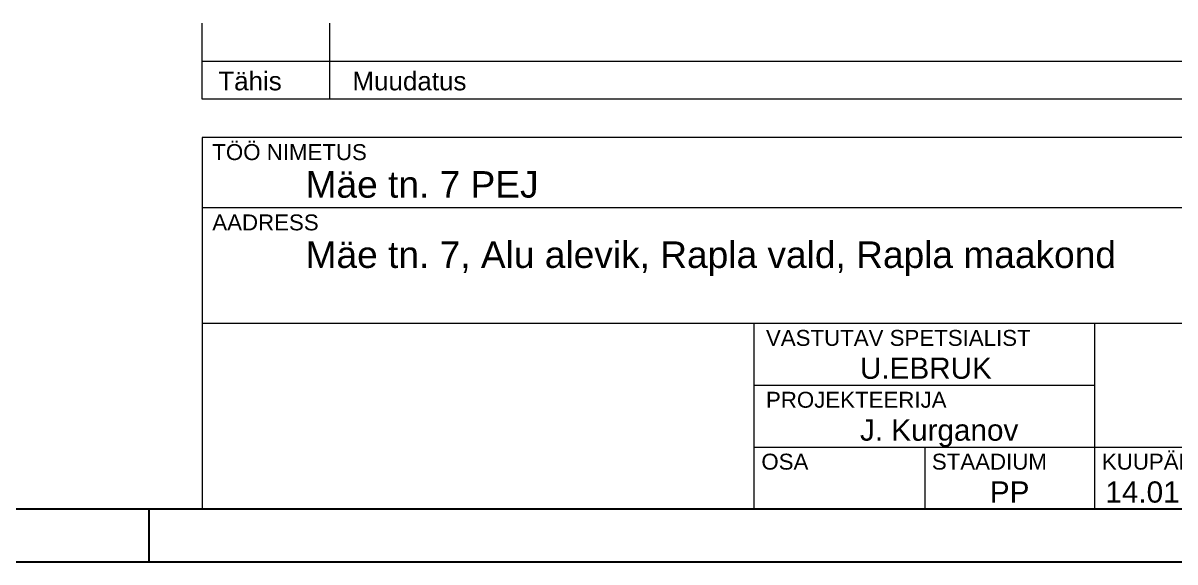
# Model space of a CAD drawing. Header units: millimetres. Extents: x 720925 to 840725318, y 793496 to 1061196.
# Drawn here: x 1053166 to 1074853, y 885906 to 896061 of the extents above; entities that cross this region are included whole.
import ezdxf
from ezdxf.enums import TextEntityAlignment as Align

# ---------------------------------------------------------------- set-up
doc = ezdxf.new("R2010")
doc.units = ezdxf.units.MM
doc.layers.add('0 mõõt-tekst', color=7, linetype='Continuous', lineweight=9)
doc.layers.add('Raam', color=7, linetype='Continuous')
doc.styles.add('KN2', font='arial.ttf')

# ---------------------------------------------------------------- blocks, each defined once
blk = doc.blocks.new('A3-h')
for p, q in [((20, 5), (415, 5)), ((230, 0), (230, 5)), ((0, 0), (420, 0))]:
    blk.add_line(p, q)
blk = doc.blocks.new('SPKN')
for p, q in [((-18000, 3859), (-18000, 4577)), ((-16800, 3859), (-16800, 4577)), ((-18000, 4218), (0, 4218)), ((0, 3859), (-18000, 3859)), ((-18000, 2838), (-8000, 2838)), ((-18000, 1750), (-8000, 1750)), ((-12806, 0), (-12806, 1750)), ((-9600, 1750), (-9600, 583)), ((-12806, 1167), (-9600, 1167)), ((-12806, 583), (0, 583)), ((-12806, 583), (-8000, 583)), ((-11200, 583), (-11200, 0)), ((-9600, 583), (-9600, 0))]:
    blk.add_line(p, q)
blk.add_lwpolyline([(0, 3500), (-18000, 3500), (-18000, 0), (0, 0)], close=True)
at = {"style": 'KN2'}
for s, height, p in [('Tähis', 175, (-17850, 3943)), ('Muudatus', 175, (-16587, 3943)), ('TÖÖ NIMETUS', 150, (-17906, 3286)), ('AADRESS', 150, (-17906, 2624))]:
    blk.add_text(s, height=height, dxfattribs=at).set_placement(p)
for s, p in [('VASTUTAV SPETSIALIST ', (-11419, 1611)), ('PROJEKTEERIJA', (-11844, 1028)), ('KUUPÄEV', (-9031, 445)), ('OSA', (-12516, 445)), ('STAADIUM', (-10591, 445))]:
    blk.add_text(s, height=150, dxfattribs=at).set_placement(p, align=Align.MIDDLE_CENTER)
for tag, p, height in [('TÖÖ_NIMETUS', (-17028, 2932), 250), ('TELLIJA', (-7158, 2929), 250), ('AADRESS1', (-17028, 2270), 250), ('JOONIS1', (-7158, 2233), 250), ('AADRESS2', (-17028, 1835), 250), ('JOONIS2', (-7158, 1794), 250), ('JOONIS3', (-7158, 1360), 250), ('V.SPETSIALIST', (-11809, 1226), 200), ('FAIL', (-7152, 680), 200), ('PROJEKTEERIJA', (-11809, 642), 200)]:
    blk.add_attdef(tag, p, '', height=height, dxfattribs=at)
for tag, p in [('OSA', (-12000, 59)), ('STAADIUM', (-10400, 59)), ('KUUPÄEV', (-8800, 59)), ('TÖÖ_NR', (-7000, 59)), ('MÕÕTKAVA', (-5000, 59)), ('JOONISE_NR', (-3000, 59)), ('JOONISTE_ARV', (-1000, 59))]:
    blk.add_attdef(tag, text='', height=200, dxfattribs=at).set_placement(p, align=Align.CENTER)

msp = doc.modelspace()

# ---------------------------------------------------------------- block references
at = {"layer": '0 mõõt-tekst'}
ref = msp.add_blockref('SPKN', (1092540.9, 886906.5), dxfattribs=dict(at, xscale=2, yscale=2, zscale=2))
ref.add_attrib('TÖÖ_NIMETUS', 'Mäe tn. 7 PEJ', (1058485.5, 892770), dxfattribs={"layer": '0', "height": 500, "style": 'KN2'})
ref.add_attrib('AADRESS1', 'Mäe tn. 7, Alu alevik, Rapla vald, Rapla maakond', (1058485.5, 891446.3), dxfattribs={"layer": '0', "height": 500, "style": 'KN2'})
ref.add_attrib('KUUPÄEV', '14.01.2023', dxfattribs={"layer": '0', "height": 400, "style": 'KN2'}).set_placement((1074940.9, 887024.7), align=Align.CENTER)
ref.add_attrib('STAADIUM', 'PP', dxfattribs={"layer": '0', "height": 400, "style": 'KN2'}).set_placement((1071740.9, 887024.7), align=Align.CENTER)
ref.add_attrib('V.SPETSIALIST', 'U.EBRUK', (1068922.4, 889358), dxfattribs={"layer": '0', "height": 400, "style": 'KN2'})
ref.add_attrib('PROJEKTEERIJA', 'J. Kurganov', (1068922.4, 888191.4), dxfattribs={"layer": '0', "height": 400, "style": 'KN2'})
at = {"layer": 'Raam', "xscale": 200, "yscale": 200, "zscale": 200}
msp.add_blockref('A3-h', (1009540.9, 885906.5), dxfattribs=at)

doc.saveas('drawing.dxf')
